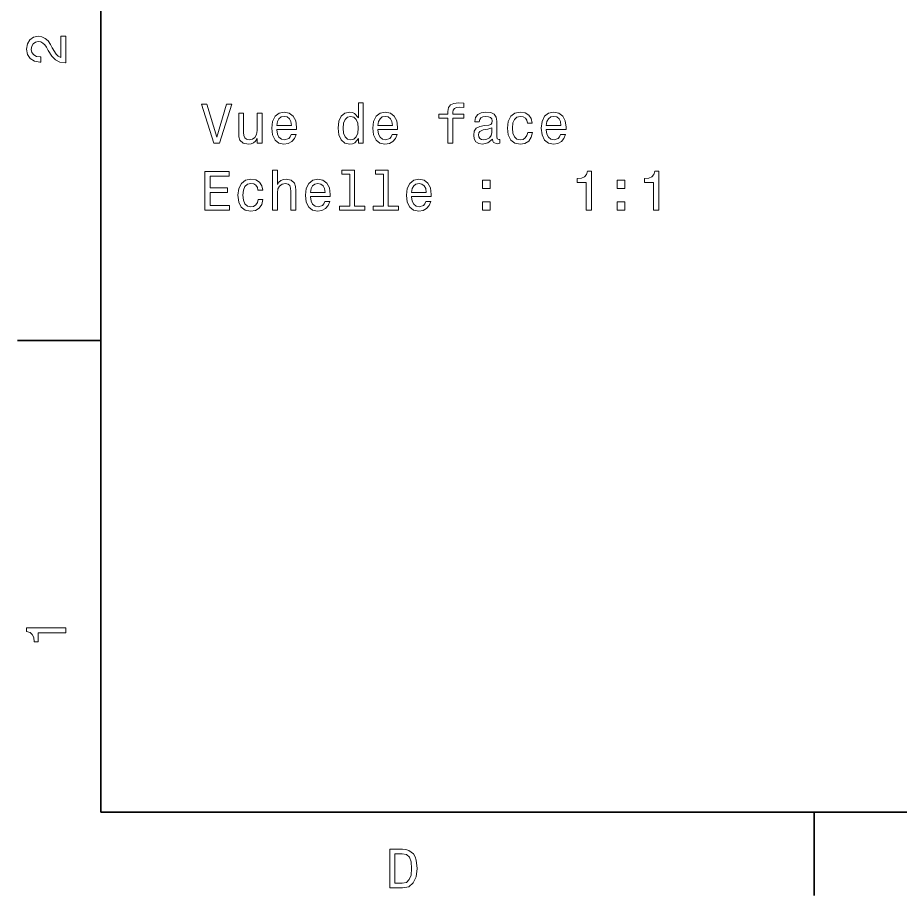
# Model space of a CAD drawing. Extents: x 0 to 297, y 0 to 210.
# Drawn here: x 2.5 to 82.1, y 2.5 to 81.6 of the extents above; entities that cross this region are included whole.
import ezdxf

# ---------------------------------------------------------------- set-up
doc = ezdxf.new("R2010")
doc.units = 0

msp = doc.modelspace()

# ---------------------------------------------------------------- linework, layer by layer
at = {"color": 7, "lineweight": 35}
for p, q in [((10, 200), (10, 10)), ((10, 10), (287, 10))]:
    msp.add_line(p, q, dxfattribs=at)
at = {"color": 7, "lineweight": 35, "ltscale": 0.1875}
for p, q in [((10, 52.5), (2.5, 52.5)), ((74.300003, 10), (74.300003, 2.5))]:
    msp.add_line(p, q, dxfattribs=at)
at = {"color": 7, "lineweight": 13}
for points in [[(6.833213, 77.519447), (6.833213, 79.925072), (6.399496, 79.925072), (6.399496, 78.023773), (6.162464, 78.129684), (5.965778, 78.311241), (5.607709, 78.871033), (5.456412, 79.168587), (5.239553, 79.501442), (4.987392, 79.738472), (4.689842, 79.874641), (4.351945, 79.925072), (3.928314, 79.839333), (3.595461, 79.602303), (3.383646, 79.239189), (3.307997, 78.770172), (3.393732, 78.286018), (3.630764, 77.91787), (4.009006, 77.680832), (4.508286, 77.600143), (4.578891, 77.600143), (4.578891, 78.059074), (4.538545, 78.059074), (4.195605, 78.104462), (3.943444, 78.240631), (3.782061, 78.457489), (3.726585, 78.744957), (3.777017, 79.03746), (3.903098, 79.254318), (4.099784, 79.395531), (4.346902, 79.445961), (4.578891, 79.41066), (4.775577, 79.314842), (4.947046, 79.153458), (5.098343, 78.931557), (5.259727, 78.634003), (5.572406, 78.139771), (5.90526, 77.791786), (6.308718, 77.585014), (6.818084, 77.519447)], [(21.320688, 73.798424), (20.443167, 70.817879), (19.54043, 73.798424), (19.061323, 73.798424), (20.191006, 70.293381), (20.695328, 70.293381), (21.799795, 73.798424)], [(33.207577, 70.711967), (33.207577, 70.293381), (33.651382, 70.293381), (33.651382, 73.914421), (33.21262, 73.914421), (33.21262, 72.588051), (32.874725, 72.971336), (32.667953, 73.062111), (32.43092, 73.097412), (32.002243, 72.996552), (31.669392, 72.714127), (31.452534, 72.260239), (31.376884, 71.650009), (31.452534, 71.03978), (31.669392, 70.580841), (32.002243, 70.293381), (32.43092, 70.197563), (32.667953, 70.232864), (32.879768, 70.323639)], [(41.266655, 72.532578), (41.266655, 70.293381), (41.710461, 70.293381), (41.710461, 72.532578), (42.719105, 72.532578), (42.719105, 72.910812), (41.710461, 72.910812), (41.710461, 73.07724), (41.745762, 73.278969), (41.861755, 73.415138), (42.058441, 73.495827), (42.340866, 73.526093), (42.719105, 73.50592), (42.719105, 73.889206), (42.239998, 73.914421), (41.806282, 73.869026), (41.503685, 73.732864), (41.322132, 73.495827), (41.266655, 73.157936), (41.266655, 72.910812), (40.454697, 72.910812), (40.454697, 72.532578)], [(24.523138, 73.001595), (24.079334, 73.001595), (24.079334, 71.438194), (24.028902, 71.075081), (23.882648, 70.812836), (23.655703, 70.651451), (23.358152, 70.601021), (23.12112, 70.641365), (22.969824, 70.762398), (22.88409, 70.96917), (22.863916, 71.261681), (22.863916, 73.001595), (22.420113, 73.001595), (22.420113, 71.221336), (22.435242, 70.863266), (22.531063, 70.565712), (22.82357, 70.293381), (23.292591, 70.197563), (23.544752, 70.232864), (23.761612, 70.323639), (23.948212, 70.47998), (24.099506, 70.706924), (24.099506, 70.293381), (24.523138, 70.293381)], [(25.859594, 71.518883), (27.634811, 71.518883), (27.639854, 71.725655), (27.559162, 72.305626), (27.337259, 72.739349), (26.984234, 73.001595), (26.515213, 73.097412), (26.05628, 72.996552), (25.703255, 72.714127), (25.476309, 72.255196), (25.395617, 71.650009), (25.471266, 71.029694), (25.698212, 70.575798), (26.046192, 70.293381), (26.500084, 70.197563), (26.893456, 70.263123), (27.216221, 70.434593), (27.453255, 70.706924), (27.58942, 71.070038), (27.150661, 71.070038), (27.059883, 70.868309), (26.928757, 70.71701), (26.555559, 70.595978), (26.268095, 70.651451), (26.051237, 70.827965), (25.910027, 71.115425), (25.859594, 71.503754)], [(25.859594, 71.892082), (25.91507, 72.240067), (26.051237, 72.497269), (26.258009, 72.65361), (26.530342, 72.709084), (26.797634, 72.65361), (27.004406, 72.497269), (27.130487, 72.240067), (27.175877, 71.892082)], [(32.506569, 72.698997), (32.799076, 72.628395), (33.020977, 72.431709), (33.1521, 72.103897), (33.202534, 71.650009), (33.1521, 71.191078), (33.020977, 70.863266), (32.799076, 70.661537), (32.506569, 70.595978), (32.229191, 70.661537), (32.017376, 70.863266), (31.876163, 71.196121), (31.830776, 71.650009), (31.876163, 72.098854), (32.017376, 72.426666), (32.229191, 72.628395)], [(34.967663, 71.518883), (36.742882, 71.518883), (36.747925, 71.725655), (36.667229, 72.305626), (36.445328, 72.739349), (36.0923, 73.001595), (35.623283, 73.097412), (35.164349, 72.996552), (34.811325, 72.714127), (34.584377, 72.255196), (34.503685, 71.650009), (34.579334, 71.029694), (34.806282, 70.575798), (35.154263, 70.293381), (35.608154, 70.197563), (36.001526, 70.263123), (36.324291, 70.434593), (36.561325, 70.706924), (36.697491, 71.070038), (36.258728, 71.070038), (36.167953, 70.868309), (36.036827, 70.71701), (35.663628, 70.595978), (35.376167, 70.651451), (35.159306, 70.827965), (35.018097, 71.115425), (34.967663, 71.503754)], [(34.967663, 71.892082), (35.02314, 72.240067), (35.159306, 72.497269), (35.366077, 72.65361), (35.638412, 72.709084), (35.905704, 72.65361), (36.112476, 72.497269), (36.238556, 72.240067), (36.283943, 71.892082)], [(45.296196, 70.646408), (45.296196, 70.631279), (45.321411, 70.459808), (45.397057, 70.338768), (45.714783, 70.24295), (45.961899, 70.283295), (45.961899, 70.626236), (45.855991, 70.611107), (45.714783, 70.676666), (45.689568, 70.878395), (45.689568, 72.280411), (45.629047, 72.638481), (45.452534, 72.89064), (45.144897, 73.041939), (44.711182, 73.097412), (44.287548, 73.036896), (43.974869, 72.865425), (43.778183, 72.598137), (43.71262, 72.24511), (43.71262, 72.214851), (44.111034, 72.214851), (44.146339, 72.426666), (44.257286, 72.577965), (44.438843, 72.668739), (44.696053, 72.704041), (44.943169, 72.678825), (45.119682, 72.60318), (45.225586, 72.472054), (45.260891, 72.290497), (45.240719, 72.078682), (45.160027, 71.972778), (44.958298, 71.92234), (44.580055, 71.881996), (44.146339, 71.791222), (43.838699, 71.629837), (43.657143, 71.377678), (43.601669, 71.004478), (43.6521, 70.671623), (43.808441, 70.424507), (44.0606, 70.268166), (44.408585, 70.212692), (44.877605, 70.318596)], [(48.448212, 72.103897), (48.886971, 72.103897), (48.796192, 72.507355), (48.579334, 72.825081), (48.24144, 73.021767), (47.802677, 73.097412), (47.318527, 72.996552), (46.950371, 72.714127), (46.718384, 72.255196), (46.637691, 71.639923), (46.713341, 71.029694), (46.940285, 70.575798), (47.298355, 70.293381), (47.787548, 70.197563), (48.221268, 70.273209), (48.559162, 70.485023), (48.791149, 70.817879), (48.892014, 71.261681), (48.468384, 71.261681), (48.392735, 70.979263), (48.251526, 70.767441), (48.049797, 70.636322), (47.802677, 70.595978), (47.495041, 70.661537), (47.27314, 70.863266), (47.136971, 71.191078), (47.091583, 71.655052), (47.136971, 72.10894), (47.278183, 72.436752), (47.505127, 72.638481), (47.802677, 72.709084), (48.064926, 72.663696), (48.261612, 72.547707), (48.392735, 72.356064)], [(50.147778, 71.518883), (51.922993, 71.518883), (51.928036, 71.725655), (51.847343, 72.305626), (51.625443, 72.739349), (51.272415, 73.001595), (50.803398, 73.097412), (50.344463, 72.996552), (49.99144, 72.714127), (49.764492, 72.255196), (49.6838, 71.650009), (49.759449, 71.029694), (49.986393, 70.575798), (50.334377, 70.293381), (50.788269, 70.197563), (51.181641, 70.263123), (51.504406, 70.434593), (51.741436, 70.706924), (51.877605, 71.070038), (51.438843, 71.070038), (51.348064, 70.868309), (51.216942, 70.71701), (50.843742, 70.595978), (50.556278, 70.651451), (50.33942, 70.827965), (50.198212, 71.115425), (50.147778, 71.503754)], [(50.147778, 71.892082), (50.203255, 72.240067), (50.33942, 72.497269), (50.546192, 72.65361), (50.818527, 72.709084), (51.085819, 72.65361), (51.292591, 72.497269), (51.418671, 72.240067), (51.464058, 71.892082)], [(45.245762, 71.241508), (45.185242, 70.979263), (45.023857, 70.777527), (44.781784, 70.646408), (44.484234, 70.601021), (44.292591, 70.626236), (44.156425, 70.706924), (44.07069, 70.848137), (44.045471, 71.044823), (44.065647, 71.221336), (44.146339, 71.347412), (44.469105, 71.488625), (44.877605, 71.549141), (45.245762, 71.670181)], [(19.384089, 64.246552), (21.603109, 64.246552), (21.603109, 64.670181), (19.848066, 64.670181), (19.848066, 65.855339), (21.411467, 65.855339), (21.411467, 66.273926), (19.848066, 66.273926), (19.848066, 67.322922), (21.562763, 67.322922), (21.562763, 67.746552), (19.384089, 67.746552)], [(25.471266, 64.246552), (25.91507, 64.246552), (25.91507, 65.809952), (25.960459, 66.168022), (26.106712, 66.430267), (26.333656, 66.591652), (26.636251, 66.652168), (26.878326, 66.601738), (27.029623, 66.465569), (27.10527, 66.238625), (27.130487, 65.936035), (27.130487, 64.246552), (27.574291, 64.246552), (27.574291, 66.02681), (27.554119, 66.38488), (27.463341, 66.682434), (27.165791, 66.954765), (26.701813, 67.050583), (26.449652, 67.015282), (26.232792, 66.919464), (26.051237, 66.768166), (25.91507, 66.561394), (25.91507, 67.867592), (25.471266, 67.867592)], [(32.425877, 67.494392), (32.425877, 64.619751), (31.513052, 64.619751), (31.513052, 64.246552), (33.777462, 64.246552), (33.777462, 64.619751), (32.869682, 64.619751), (32.869682, 67.867592), (31.729912, 67.867592), (31.729912, 67.494392)], [(35.461899, 67.494392), (35.461899, 64.619751), (34.549076, 64.619751), (34.549076, 64.246552), (36.813484, 64.246552), (36.813484, 64.619751), (35.905704, 64.619751), (35.905704, 67.867592), (34.765934, 67.867592), (34.765934, 67.494392)], [(53.748642, 64.246552), (54.207573, 64.246552), (54.207573, 67.771767), (53.864635, 67.771767), (53.773857, 67.464134), (53.5923, 67.257355), (53.314922, 67.136322), (52.931637, 67.095978), (52.931637, 66.737907), (53.748642, 66.737907)], [(59.820686, 64.246552), (60.279617, 64.246552), (60.279617, 67.771767), (59.93668, 67.771767), (59.845901, 67.464134), (59.664345, 67.257355), (59.386967, 67.136322), (59.003681, 67.095978), (59.003681, 66.737907), (59.820686, 66.737907)], [(24.160027, 66.057068), (24.598787, 66.057068), (24.508009, 66.460526), (24.291149, 66.778252), (23.953255, 66.974937), (23.514492, 67.050583), (23.030342, 66.949722), (22.662188, 66.667297), (22.430199, 66.208366), (22.349506, 65.593094), (22.425156, 64.982864), (22.652102, 64.528969), (23.01017, 64.246552), (23.499363, 64.150734), (23.933081, 64.226379), (24.270977, 64.438194), (24.502966, 64.771049), (24.60383, 65.214851), (24.180199, 65.214851), (24.104549, 64.932434), (23.963341, 64.720612), (23.761612, 64.589493), (23.514492, 64.549149), (23.206856, 64.614708), (22.984955, 64.816437), (22.848787, 65.144249), (22.803398, 65.608223), (22.848787, 66.062111), (22.989998, 66.389923), (23.216942, 66.591652), (23.514492, 66.662254), (23.776741, 66.616867), (23.973427, 66.500877), (24.104549, 66.309235)], [(28.895617, 65.472054), (30.670834, 65.472054), (30.675877, 65.678825), (30.595184, 66.258797), (30.373283, 66.69252), (30.020256, 66.954765), (29.551235, 67.050583), (29.092304, 66.949722), (28.739277, 66.667297), (28.512333, 66.208366), (28.431641, 65.60318), (28.50729, 64.982864), (28.734234, 64.528969), (29.082216, 64.246552), (29.536106, 64.150734), (29.929478, 64.216293), (30.252245, 64.387764), (30.489277, 64.660095), (30.625444, 65.023209), (30.186684, 65.023209), (30.095905, 64.82148), (29.964781, 64.670181), (29.591583, 64.549149), (29.304119, 64.604622), (29.087259, 64.781136), (28.946049, 65.068596), (28.895617, 65.456924)], [(38.003685, 65.472054), (39.7789, 65.472054), (39.783943, 65.678825), (39.703255, 66.258797), (39.481354, 66.69252), (39.128326, 66.954765), (38.659306, 67.050583), (38.200371, 66.949722), (37.847347, 66.667297), (37.620399, 66.208366), (37.539711, 65.60318), (37.615356, 64.982864), (37.8423, 64.528969), (38.190285, 64.246552), (38.644176, 64.150734), (39.037548, 64.216293), (39.360313, 64.387764), (39.597347, 64.660095), (39.733513, 65.023209), (39.294754, 65.023209), (39.203972, 64.82148), (39.072853, 64.670181), (38.699654, 64.549149), (38.412186, 64.604622), (38.195328, 64.781136), (38.054119, 65.068596), (38.003685, 65.456924)], [(44.383369, 66.203323), (45.079334, 66.203323), (45.079334, 66.954765), (44.383369, 66.954765)], [(56.527458, 66.203323), (57.223423, 66.203323), (57.223423, 66.954765), (56.527458, 66.954765)], [(28.895617, 65.845253), (28.951092, 66.193237), (29.087259, 66.450439), (29.294033, 66.606781), (29.566366, 66.662254), (29.833656, 66.606781), (30.04043, 66.450439), (30.166512, 66.193237), (30.211899, 65.845253)], [(38.003685, 65.845253), (38.059162, 66.193237), (38.195328, 66.450439), (38.4021, 66.606781), (38.674438, 66.662254), (38.941727, 66.606781), (39.148499, 66.450439), (39.274582, 66.193237), (39.319969, 65.845253)], [(44.383369, 64.246552), (45.079334, 64.246552), (45.079334, 64.997993), (44.383369, 64.997993)], [(56.527458, 64.246552), (57.223423, 64.246552), (57.223423, 64.997993), (56.527458, 64.997993)], [(6.833213, 26.159222), (6.833213, 26.618156), (3.307997, 26.618156), (3.307997, 26.275217), (3.615634, 26.184439), (3.822406, 26.002882), (3.943444, 25.725506), (3.98379, 25.34222), (4.341859, 25.34222), (4.341859, 26.159222)], [(37.194958, 6.666787), (36.029972, 6.666787), (36.029972, 3.166787), (37.194958, 3.166787), (37.744667, 3.277738), (38.153168, 3.615634), (38.405331, 4.165346), (38.496109, 4.916787), (38.415417, 5.683357), (38.314552, 5.985951), (38.173344, 6.228026), (37.764839, 6.555836), (37.497551, 6.636527)], [(37.159653, 6.248199), (37.542938, 6.17255), (37.805187, 5.940562), (37.961525, 5.527017), (38.011959, 4.916787), (37.956482, 4.326729), (37.800144, 3.913184), (37.532852, 3.666066), (37.159653, 3.585375), (36.498989, 3.585375), (36.498989, 6.248199)]]:
    msp.add_lwpolyline(points, close=True, dxfattribs=at)

doc.saveas('drawing.dxf')
